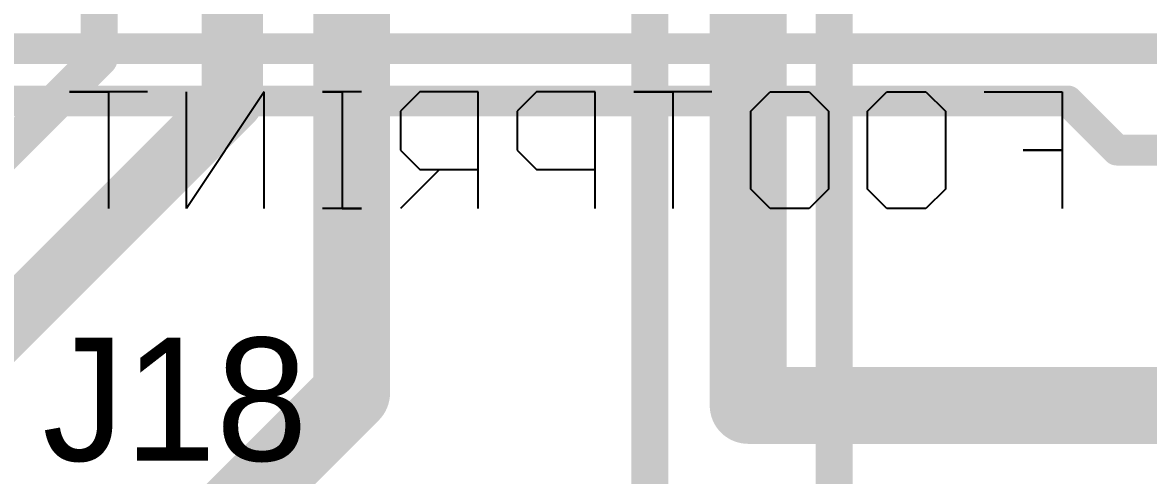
# Model space of a CAD drawing. Header units: millimetres. Extents: x 0.85 to 4.91, y 0.77 to 5.15.
# Drawn here: x 2.3149 to 2.6812, y 1.4402 to 1.5875 of the extents above; entities that cross this region are included whole.
import ezdxf

# ---------------------------------------------------------------- set-up
doc = ezdxf.new("R2010")
doc.units = ezdxf.units.MM
doc.header["$MEASUREMENT"] = 0
for name, color, linetype in [('BottomLayer', 5, 'Continuous'), ('BottomOverlay', 54, 'Continuous'), ('MultiLayer', 9, 'Continuous'), ('TopLayer', 1, 'Continuous'), ('TopOverlay', 2, 'Continuous'), ('ViaHoleLayer', 16, 'Continuous')]:
    doc.layers.add(name, color=color, linetype=linetype)

msp = doc.modelspace()

# ---------------------------------------------------------------- linework, layer by layer
at = {"layer": 'BottomLayer'}
for points, const_width in [([(2.3832, 1.5622), (2.3832, 2.16406)], 0.02), ([(2.33989, 1.57589), (2.33989, 2.16406)], 0.012), ([(2.51904, 1.34), (2.51904, 1.64704)], 0.012), ([(2.579, 1.313), (2.579, 1.634)], 0.012), ([(2.551, 1.463), (2.551, 1.622)], 0.025), ([(2.422, 1.467), (2.422, 1.621)], 0.025), ([(2.241, 1.477), (2.33989, 1.57589)], 0.012), ([(2.261, 1.44), (2.3832, 1.5622)], 0.02), ([(2.295, 1.34), (2.422, 1.467)], 0.025)]:
    msp.add_lwpolyline(points, dxfattribs=dict(at, const_width=const_width))
for points, const_width in [([(2.33689, 1.57589, 1), (2.34289, 1.57589, 1)], 0.006), ([(2.33689, 1.57589, 1), (2.34289, 1.57589, 1)], 0.006), ([(2.3782, 1.5622, 1), (2.3882, 1.5622, 1)], 0.01), ([(2.3782, 1.5622, 1), (2.3882, 1.5622, 1)], 0.01), ([(2.41575, 1.467, 1), (2.42825, 1.467, 1)], 0.0125), ([(2.41575, 1.467, 1), (2.42825, 1.467, 1)], 0.0125), ([(2.54475, 1.463, 1), (2.55725, 1.463, 1)], 0.0125), ([(2.54509, 1.463, 1), (2.55691, 1.463, 1)], 0.01181)]:
    msp.add_lwpolyline(points, format="xyb", close=True, dxfattribs=dict(at, const_width=const_width))
at = {"layer": 'BottomOverlay'}
for p, q in [((2.35558, 1.56499), (2.33025, 1.56499)), ((2.33025, 1.56499), (2.34291, 1.56499)), ((2.34291, 1.56499), (2.34291, 1.527)), ((2.39357, 1.56499), (2.36824, 1.527)), ((2.36824, 1.527), (2.36824, 1.56499)), ((2.39357, 1.527), (2.39357, 1.56499)), ((2.42522, 1.56499), (2.41256, 1.56499)), ((2.41256, 1.56499), (2.41889, 1.56499)), ((2.41889, 1.56499), (2.41889, 1.527)), ((2.44422, 1.56499), (2.43788, 1.55866)), ((2.46321, 1.56499), (2.44422, 1.56499)), ((2.46321, 1.527), (2.46321, 1.56499)), ((2.4822, 1.56499), (2.47587, 1.55866)), ((2.5012, 1.56499), (2.4822, 1.56499)), ((2.5012, 1.527), (2.5012, 1.56499)), ((2.53918, 1.56499), (2.51386, 1.56499)), ((2.51386, 1.56499), (2.52652, 1.56499)), ((2.52652, 1.56499), (2.52652, 1.527)), ((2.55185, 1.55866), (2.55818, 1.56499)), ((2.55818, 1.56499), (2.57084, 1.56499)), ((2.57084, 1.56499), (2.57717, 1.55866)), ((2.58983, 1.55866), (2.59617, 1.56499)), ((2.59617, 1.56499), (2.60883, 1.56499)), ((2.60883, 1.56499), (2.61516, 1.55866)), ((2.62782, 1.56499), (2.65315, 1.56499)), ((2.65315, 1.56499), (2.65315, 1.54599)), ((2.43788, 1.55866), (2.43788, 1.54599)), ((2.47587, 1.55866), (2.47587, 1.54599)), ((2.55185, 1.53333), (2.55185, 1.55866)), ((2.57717, 1.55866), (2.57717, 1.53333)), ((2.58983, 1.53333), (2.58983, 1.55866)), ((2.61516, 1.55866), (2.61516, 1.53333)), ((2.43788, 1.54599), (2.44422, 1.53966)), ((2.47587, 1.54599), (2.4822, 1.53966)), ((2.65315, 1.54599), (2.64048, 1.54599)), ((2.64048, 1.54599), (2.65315, 1.54599)), ((2.65315, 1.54599), (2.65315, 1.527)), ((2.45055, 1.53966), (2.43788, 1.527)), ((2.44422, 1.53966), (2.46321, 1.53966)), ((2.4822, 1.53966), (2.5012, 1.53966)), ((2.55818, 1.527), (2.55185, 1.53333)), ((2.57717, 1.53333), (2.57084, 1.527)), ((2.59617, 1.527), (2.58983, 1.53333)), ((2.61516, 1.53333), (2.60883, 1.527)), ((2.42522, 1.527), (2.41256, 1.527)), ((2.41889, 1.527), (2.42522, 1.527)), ((2.57084, 1.527), (2.55818, 1.527)), ((2.60883, 1.527), (2.59617, 1.527))]:
    msp.add_line(p, q, dxfattribs=at)
at = {"layer": 'MultiLayer', "const_width": 0.01181}
msp.add_lwpolyline([(2.54509, 1.463, 1), (2.55691, 1.463, 1)], format="xyb", close=True, dxfattribs=at)
at = {"layer": 'TopLayer'}
for points, const_width in [([(2.076, 1.579), (2.735, 1.579)], 0.01), ([(1.884, 1.562), (2.655, 1.562)], 0.01), ([(2.655, 1.562), (2.671, 1.546)], 0.01), ([(2.671, 1.546), (2.717, 1.546)], 0.01), ([(2.551, 1.463), (2.733, 1.463)], 0.025)]:
    msp.add_lwpolyline(points, dxfattribs=dict(at, const_width=const_width))
for points, const_width in [([(2.6525, 1.562, 1), (2.6575, 1.562, 1)], 0.005), ([(2.6525, 1.562, 1), (2.6575, 1.562, 1)], 0.005), ([(2.6685, 1.546, 1), (2.6735, 1.546, 1)], 0.005), ([(2.6685, 1.546, 1), (2.6735, 1.546, 1)], 0.005), ([(2.54475, 1.463, 1), (2.55725, 1.463, 1)], 0.0125), ([(2.54509, 1.463, 1), (2.55691, 1.463, 1)], 0.01181)]:
    msp.add_lwpolyline(points, format="xyb", close=True, dxfattribs=dict(at, const_width=const_width))
at = {"layer": 'ViaHoleLayer', "const_width": 0.00591}
msp.add_lwpolyline([(2.54805, 1.463, 1), (2.55395, 1.463, 1)], format="xyb", close=True, dxfattribs=at)

# ---------------------------------------------------------------- texts
at = {"layer": 'TopOverlay'}
msp.add_text('J18', height=0.04, dxfattribs=at).set_placement((2.32139, 1.445))

doc.saveas('drawing.dxf')
